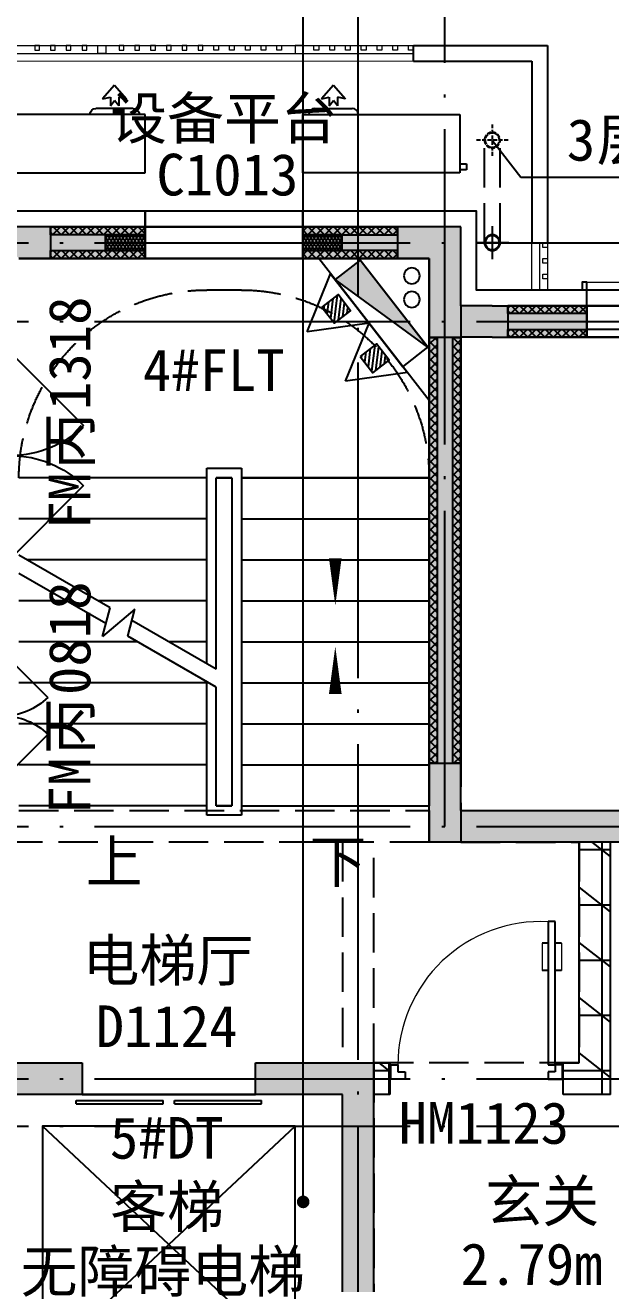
# Model space of a CAD drawing. Extents: x -46233 to 84150, y 109350 to 390860.
# Drawn here: x 38242 to 41954, y 232800 to 240779 of the extents above; entities that cross this region are included whole.
import ezdxf

# ---------------------------------------------------------------- set-up
doc = ezdxf.new("R2010")
doc.units = 0
doc.header["$LTSCALE"] = 1000
doc.header["$MEASUREMENT"] = 0
for name, pattern in [('125-核心筒-标准层$0$DASH', [0.35, 0.25, -0.1]), ('3#-轴线$1$DOTE', [2.42, 2, -0.2, 0.02, -0.2]), ('__DASH', [0.35, 0.25, -0.1]), ('DASH', [0.35, 0.25, -0.1])]:
    doc.linetypes.add(name, pattern=pattern)
doc.layers.get('Defpoints').update_dxf_attribs({"color": 4, "linetype": 'DASH'})
for name, color, linetype in [('$6$A-ANNO-TEXT', 7, 'Continuous'), ('125-J-MC$0$A-DOOR', 51, 'Continuous'), ('125-J-MC$0$A-FLOR-HRAL', 71, 'Continuous'), ('125-J-MC$0$A-WALL-CONC', 9, 'Continuous'), ('125-J-MC$0$A-WALL-INSL', 241, 'Continuous'), ('125-MC编号-奇反$0$A-ANNO-TEXT', 255, 'Continuous'), ('125-墙体$0$125-墙体$0$A-COLU-CONC-HATC', 204, 'Continuous'), ('125-墙体$0$125-墙体$0$A-DOOR', 51, 'Continuous'), ('125-墙体$0$125-墙体$0$A-WALL-CONC', 9, 'Continuous'), ('125-墙体$0$A-WALL-BLOK', 131, 'Continuous'), ('125-文字-标反$0$A-ANNO-TEXT', 7, 'Continuous'), ('125-核心筒-标准层$0$A-COLU-CONC-HATC', 204, 'Continuous'), ('125-核心筒-标准层$0$A-DOOR', 51, 'Continuous'), ('125-核心筒-标准层$0$A-FLOR-EVTR', 51, 'Continuous'), ('125-核心筒-标准层$0$A-FLOR-STRS', 51, 'Continuous'), ('125-核心筒-标准层$0$A-WALL-BLOK', 131, 'Continuous'), ('125-核心筒-标准层$0$A-WALL-CONC', 9, 'Continuous'), ('125-核心筒-标准层$0$A-WALL-INSL', 241, 'Continuous'), ('125-核心筒-标准层$0$EQUIP_消防', 7, 'Continuous'), ('125-核心筒-标准层$0$P-FIRE-FH', 1, 'Continuous'), ('125-核心筒-标准层$0$造甲村-建筑200户型底图$0$A-FURN', 8, 'Continuous'), ('3#-轴线$1$A-ANNO-DOTE', 10, '3#-轴线$1$DOTE'), ('3#楼J层线脚$0$A-00-HX-113-wall-01Y$0$HRAL', 31, 'Continuous'), ('A-ANNO-NOTE', 3, 'Continuous'), ('A-ANNO-TEXT', 255, 'Continuous'), ('A-DRAN-SYMB', 243, 'Continuous'), ('A-WALL-INSL', 241, 'Continuous'), ('S-ANNO-TEXT', 7, 'Continuous'), ('S-PC-FQ', 4, 'Continuous'), ('S-PC-FQ-WYQ', 4, 'Continuous'), ('公区-MC编号-标反$0$A-ANNO-TEXT', 255, 'Continuous'), ('公区-文字-标反$0$A-ANNO-SYMB', 3, 'Continuous'), ('公区-文字-标反$0$A-ANNO-TEXT', 7, 'Continuous')]:
    doc.layers.add(name, color=color, linetype=linetype)
for name, color, linetype, lineweight in [('125-核心筒-标准层$0$A-00-15-4#-PM-TF$0$00-装饰-剖', 241, 'Continuous', 5), ('125-核心筒-标准层$0$A-00-15-4#-PM-TF$0$00-装饰-看', 46, 'Continuous', 5), ('3#楼J层线脚$0$A-00-15-4#-PM-TF$0$00-装饰-看', 46, 'Continuous', 5)]:
    doc.layers.add(name, color=color, linetype=linetype, lineweight=lineweight)
doc.styles.add('125-MC编号-奇反$0$Standard', font='')
doc.styles.add('125-文字-标反$0$Standard', font='')
doc.styles.add('_TCH_DIM', font='')
doc.styles.get("Standard").update_dxf_attribs({"font": ''})
doc.styles.add('公区-MC编号-标反$0$Standard', font='')
doc.styles.add('公区-文字-标反$0$_TCH_DIM', font='')
doc.styles.add('公区-文字-标反$0$Standard', font='')
doc.styles.get('125-MC编号-奇反$0$Standard').set_extended_font_data('SimSun')
doc.styles.get('125-文字-标反$0$Standard').set_extended_font_data('SimSun')
doc.styles.get('_TCH_DIM').set_extended_font_data('SimSun')
doc.styles.get('Standard').set_extended_font_data('SimSun')
doc.styles.get('公区-MC编号-标反$0$Standard').set_extended_font_data('SimSun')
doc.styles.get('公区-文字-标反$0$_TCH_DIM').set_extended_font_data('SimSun')
doc.styles.get('公区-文字-标反$0$Standard').set_extended_font_data('SimSun')
pattern_1 = [(0, (0, 0), (0, 350), []), (37.875, (400, 0), (-169.615, 218.077), []), (90, (400, 0), (-450, 3e-14), [])]
pattern_2 = [(225, (-539005.19, -689764.16), (26.9407684, -26.9407684), []), (315, (-539005.19, -689764.16), (26.9407684, 26.9407684), [])]
pattern_3 = [(225, (-539005.19, -689914.16), (26.9407684, -26.9407684), []), (315, (-539005.19, -689914.16), (26.9407684, 26.9407684), [])]
pattern_4 = [(269.9942905, (222230.131, 2933005.307), (10.823449013, -18.751078648), [12.5, -25]), (29.9942905, (222230.131, 2933005.307), (10.82718595, 18.748921125), [12.5, -25]), (329.9942905, (222230.131, 2933005.307), (21.650634963, -0.002157522), [-25, 12.5])]

# ---------------------------------------------------------------- blocks, each defined once
blk = doc.blocks.new('125-核心筒-标准层$0$A$C524E5E6F')
at = {"layer": '125-核心筒-标准层$0$A-FLOR-EVTR'}
for points in [[(0, 0), (2200, 0), (2200, -2100), (0, -2100)], [(300, -200), (1900, -200), (1900, -1700), (300, -1700)], [(650, -1950), (1550, -1950), (1550, -1800), (650, -1800)]]:
    blk.add_lwpolyline(points, close=True, dxfattribs=at)
for points in [[(300, -1700), (1900, -200)], [(1900, -1700), (300, -200)]]:
    blk.add_lwpolyline(points, dxfattribs=at)
blk = doc.blocks.new('125-核心筒-标准层$0$2-4#标准层核心筒$0$$TwtSys$00000434')
for p, q in [((-0.5, 0.5), (-0.5, -0.5)), ((-0.5, -0.5), (0.5, 0.5)), ((0.5, 0.5), (-0.5, 0.5)), ((0.5, -0.5), (0.5, 0.5)), ((-0.5, -0.5), (0.5, -0.5))]:
    blk.add_line(p, q)
blk.add_solid([(0.5, -0.5), (0.5, 0.5), (-0.5, -0.5)])
blk = doc.blocks.new('125-核心筒-标准层$0$DDDA$C0A4D4CDB')
at = {"color": 0}
for p, q in [((193.3, 556.5), (117.4, 469)), ((117.4, 469), (166.5, 480.6)), ((166.5, 480.6), (166.5, 426.2)), ((193.3, 556.5), (269.2, 469)), ((220.1, 480.6), (220.1, 426.2)), ((269.2, 469), (220.1, 480.6)), ((75.1, 408.7), (311.5, 408.7)), ((166.5, 426.2), (193.3, 459.5)), ((220.1, 426.2), (193.3, 459.5)), ((0, 0), (0, 370)), ((0, 370), (995, 370)), ((995, 370), (995, 0)), ((995, 0), (0, 0)), ((995, 57.2), (1037.4, 57.2)), ((1037.4, 20.2), (995, 20.2)), ((1037.4, 57.2), (1037.4, 20.2))]:
    blk.add_line(p, q, dxfattribs=at)
for centre, start_param, end_param in [((75.1, 370), 0.785398, 2.356194), ((311.5, 370), 5.497787, 7.068583)]:
    blk.add_ellipse(centre, major_axis=(27.3, 27.3), ratio=1, start_param=start_param, end_param=end_param, dxfattribs=at)
blk = doc.blocks.new('125-核心筒-标准层$0$$DORLIB2D$00000127')
at = {"color": 0}
for points in [[(-0.5333, 0.7949), (-0.5333, 0.6904)], [(-0.0333, 0.7949), (-0.5333, 0.7949)], [(-0.0333, 0.7949), (-0.0333, 0.6904)], [(0.5333, 0.7949), (0.0333, 0.7949)], [(0.0333, 0.7949), (0.0333, 0.6904)], [(0.5333, 0.7949), (0.5333, 0.6904)], [(-0.0333, 0.6904), (-0.5333, 0.6904)], [(0.5333, 0.6904), (0.0333, 0.6904)], [(0.5, 0.5), (-0.5, 0.5)]]:
    blk.add_lwpolyline(points, dxfattribs=at)
blk = doc.blocks.new('125-核心筒-标准层$0$$DorLib2D$00000116')
at = {"color": 0}
for p, q in [((-0.5, 0), (-0.1464, 0.3536)), ((0.5, 0), (0.1464, 0.3536))]:
    blk.add_line(p, q, dxfattribs=at)
for centre, start, end in [((-0.5, 0), 0, 45), ((0.5, 0), 135, 180)]:
    blk.add_arc(centre, 0.5, start, end, dxfattribs=at)
blk = doc.blocks.new('125-核心筒-标准层$0$$TCHSYS$WIN2D')
for p, q in [((-0.5, 0.5), (0.5, 0.5)), ((-0.5, 0.5), (-0.5, -0.5)), ((0.5, 0.5), (0.5, -0.5)), ((0.5, 0.1667), (-0.5, 0.1667)), ((0.5, -0.1667), (-0.5, -0.1667)), ((-0.5, -0.5), (0.5, -0.5))]:
    blk.add_line(p, q)
blk = doc.blocks.new('125-核心筒-标准层$0$$ATTACHMENT$00000214')
h = blk.add_hatch()
h.set_pattern_fill('ANSI31', color=256, scale=200, style=0)
h.set_pattern_definition([(45, (-38543.802, -6842.639), (-17.67767, 17.67767), [])])
h.paths.add_polyline_path([(-64.9, 1.9), (64.9, 1.9), (64.9, -127.9), (-64.9, -127.9)])
for points in [[(0, 171.8), (-198.4, -171.8), (198.4, -171.8)], [(-64.9, 1.9), (64.9, 1.9), (64.9, -127.9), (-64.9, -127.9)]]:
    blk.add_lwpolyline(points, close=True)
blk = doc.blocks.new('125-核心筒-标准层')
at = {"layer": '125-核心筒-标准层$0$A-COLU-CONC-HATC'}
for points in [[(-1850, 7700), (-1650, 7500), (-998.9, 7500), (-998.9, 7700)], [(-1783.3, 7100), (-1650, 7100), (-1650, 7500), (-1850, 7700), (-1850, 7200)], [(-998.9, 7700), (-998.9, 7500), (-850, 7500), (-850, 7700)], [(150, 7700), (150, 7500), (950, 7500), (1150, 7700)], [(-2050, 7200), (-2050, 7000), (-1850, 7000), (-1783.3, 7100), (-1850, 7200)], [(-1850, 6634.3), (-1650, 6634.3), (-1650, 7100), (-1783.3, 7100), (-1850, 7000)], [(-1850, 4000), (-1650, 3800), (-1650, 6634.3), (-1850, 6634.3)], [(-1850, 4000), (-1850, 3800), (-1650, 3800)], [(-1300, -100), (-1100, 100), (-1100, 2200), (-1300, 2400)], [(-1100, 2200), (-550, 2200), (-550, 2400), (-1300, 2400)], [(1300, 2400), (550, 2400), (550, 2200), (1100, 2200)]]:
    blk.add_hatch(color=256, dxfattribs=at).paths.add_polyline_path(points)
for centre in [(-1540, 7390), (-1540, 7240)]:
    blk.add_circle(centre, 50)
at = {"layer": '125-核心筒-标准层$0$A-00-15-4#-PM-TF$0$00-装饰-剖'}
for points in [[(-1520, 8820), (-1520, 8850), (-1550, 8850), (-1550, 8820)], [(-1420, 8820), (-1420, 8850), (-1450, 8850), (-1450, 8820)], [(-1320, 8820), (-1320, 8850), (-1350, 8850), (-1350, 8820)], [(-1220, 8820), (-1220, 8850), (-1250, 8850), (-1250, 8820)], [(-1120, 8820), (-1120, 8850), (-1150, 8850), (-1150, 8820)], [(-1020, 8820), (-1020, 8850), (-1050, 8850), (-1050, 8820)], [(-920, 8820), (-920, 8850), (-950, 8850), (-950, 8820)], [(-850, 8850), (-800, 8850), (-800, 8800), (-850, 8800)], [(-685, 8820), (-685, 8850), (-715, 8850), (-715, 8820)], [(-585, 8820), (-585, 8850), (-615, 8850), (-615, 8820)], [(-485, 8820), (-485, 8850), (-515, 8850), (-515, 8820)], [(-385, 8820), (-385, 8850), (-415, 8850), (-415, 8820)], [(-285, 8820), (-285, 8850), (-315, 8850), (-315, 8820)], [(-215, 8820), (-215, 8850), (-185, 8850), (-185, 8820)], [(-115, 8820), (-115, 8850), (-85, 8850), (-85, 8820)], [(-15, 8820), (-15, 8850), (15, 8850), (15, 8820)], [(85, 8820), (85, 8850), (115, 8850), (115, 8820)], [(185, 8820), (185, 8850), (215, 8850), (215, 8820)], [(285, 8820), (285, 8850), (315, 8850), (315, 8820)], [(450, 8850), (400, 8850), (400, 8800), (450, 8800)], [(520, 8820), (520, 8850), (550, 8850), (550, 8820)], [(620, 8820), (620, 8850), (650, 8850), (650, 8820)], [(720, 8820), (720, 8850), (750, 8850), (750, 8820)], [(820, 8820), (820, 8850), (850, 8850), (850, 8820)], [(-2370, 7570), (-2370, 7600), (-2400, 7600), (-2400, 7570)], [(-2370, 7470), (-2370, 7500), (-2400, 7500), (-2400, 7470)], [(-2370, 7370), (-2370, 7400), (-2400, 7400), (-2400, 7370)]]:
    blk.add_lwpolyline(points, close=True, dxfattribs=at)
at = {"layer": '125-核心筒-标准层$0$A-00-15-4#-PM-TF$0$00-装饰-看', "color": 251}
for points in [[(1149.9, 8850), (-1550.1, 8850)], [(1149.9, 8800), (-1550.1, 8800)], [(-2300, 7300), (-2300, 8750), (2200, 8749.3), (2200, 7300)], [(-2400, 7600), (-2400, 7300)], [(-2350, 7600), (-2350, 7300)]]:
    blk.add_lwpolyline(points, dxfattribs=at)
at = {"layer": '125-核心筒-标准层$0$A-FLOR-STRS'}
for p, q in [((950, 7500), (-1650, 7500)), ((-1650, 7500), (-1650, 6110)), ((-240, 6170), (-460, 6170)), ((-460, 6170), (-460, 3970)), ((-240, 4931.5), (-240, 6170)), ((-1650, 6110), (-1650, 4030)), ((-460, 6110), (-1650, 6110)), ((-1650, 6110), (-460, 6110)), ((-400, 6110), (-400, 4030)), ((-300, 6110), (-400, 6110)), ((-400, 6110), (-400, 4030)), ((-400, 6110), (-300, 6110)), ((-300, 4896.9), (-300, 6110)), ((-300, 4896.9), (-300, 6110)), ((-240, 6110), (950, 6110)), ((-240, 6110), (950, 6110)), ((-460, 5850), (-1650, 5850)), ((-240, 5850), (950, 5850)), ((-460, 5590), (-1650, 5590)), ((-240, 5590), (900.5, 5590)), ((372.1, 5284.9), (950, 5618.6)), ((398.9, 5184.9), (950, 5503.1)), ((-460, 5330), (-1650, 5330)), ((-240, 5330), (450.2, 5330)), ((260.6, 5105.1), (214.4, 5277.4)), ((214.4, 5277.4), (420.5, 5104.5)), ((420.5, 5104.5), (372.1, 5284.9)), ((650.2, 5330), (950, 5330)), ((-300, 4896.9), (233.8, 5205.1)), ((-460, 5070), (-1650, 5070)), ((-300, 4781.4), (260.6, 5105.1)), ((-240, 5070), (-0.2, 5070)), ((199.8, 5070), (950, 5070)), ((-460, 4810), (-1650, 4810)), ((-240, 3970), (-240, 4816.1)), ((-240, 4810), (950, 4810)), ((-300, 4030), (-300, 4781.4)), ((-300, 4030), (-300, 4781.4)), ((-460, 4550), (-1650, 4550)), ((-240, 4550), (950, 4550)), ((-460, 4290), (-1650, 4290)), ((-240, 4290), (950, 4290)), ((-460, 4030), (-1650, 4030)), ((-400, 4030), (-300, 4030)), ((-300, 4030), (-400, 4030)), ((-240, 4030), (950, 4030)), ((-460, 3970), (-240, 3970))]:
    blk.add_line(p, q, dxfattribs=at)
at = {"layer": '125-核心筒-标准层$0$A-FLOR-STRS', "linetype": '125-核心筒-标准层$0$DASH'}
blk.add_lwpolyline([(-1650, 6110, -0.414214), (-460, 7300), (-240, 7300, -0.414214), (950, 6110)], format="xyb", dxfattribs=at)
at = {"layer": '125-核心筒-标准层$0$A-WALL-BLOK'}
for p, q in [((-1550, 8850), (-2400, 8850)), ((-2400, 8850), (-2400, 7600)), ((-1550, 8750), (-1550, 8850)), ((-1550, 8750), (-2300, 8750)), ((-2300, 8750), (-2300, 7600)), ((-2300, 7600), (-2400, 7600)), ((-1650, 6925.8), (-1203.4, 7500)), ((-1650, 6600), (-950, 7500))]:
    blk.add_line(p, q, dxfattribs=at)
at = {"layer": '125-核心筒-标准层$0$A-WALL-CONC'}
for p, q in [((-1850, 7700), (-998.9, 7700)), ((-1850, 7200), (-1850, 7700)), ((-998.9, 7700), (-850, 7700)), ((-850, 7500), (-850, 7700)), ((150, 7700), (1150, 7700)), ((150, 7500), (150, 7700)), ((-1650, 7500), (-998.9, 7500)), ((-1650, 7100), (-1650, 7500)), ((-998.9, 7500), (-850, 7500)), ((150, 7500), (950, 7500)), ((-2050, 7200), (-1850, 7200)), ((-1650, 6634.3), (-1650, 7100)), ((-2050, 7000), (-1850, 7000)), ((-1850, 6634.3), (-1850, 7000)), ((-1850, 4000), (-1850, 6634.3)), ((-1650, 3800), (-1650, 6634.3)), ((-1850, 4000), (-1850, 4000)), ((-1850, 3800), (-1650, 3800)), ((-1300, -100), (-1300, 2400)), ((-550, 2400), (-1300, 2400)), ((-550, 2200), (-550, 2400)), ((1300, 2400), (550, 2400)), ((550, 2400), (550, 2200)), ((-1100, 100), (-1100, 2200)), ((-1100, 2200), (-550, 2200)), ((550, 2200), (1100, 2200))]:
    blk.add_line(p, q, dxfattribs=at)
at = {"layer": '125-核心筒-标准层$0$A-WALL-INSL'}
for p, q in [((-850, 7800), (-850, 7700)), ((150, 7800), (150, 7700))]:
    blk.add_line(p, q, dxfattribs=at)
for points in [[(-2400, 7300), (-1950, 7300), (-1950, 7800), (-850, 7800), (-850, 7700)], [(150, 7700), (150, 7800), (1250, 7800), (1250, 7300), (1850, 7300)]]:
    blk.add_lwpolyline(points, dxfattribs=at)
at = {"layer": 'Defpoints'}
for points in [[(-1650, 3800), (1650, 3800), (1650, 4000), (-1650, 4000)], [(-1300, 3800), (-1100, 3800), (-1100, 2400), (-1300, 2400)]]:
    blk.add_lwpolyline(points, close=True, dxfattribs=at)
blk.add_blockref('125-核心筒-标准层$0$A$C524E5E6F', (-1100, 2200))
at = {"layer": '125-核心筒-标准层$0$A-DOOR', "xscale": 1000, "yscale": -300, "zscale": 300}
blk.add_blockref('125-核心筒-标准层$0$$TCHSYS$WIN2D', (-350, 7650), dxfattribs=at)
at = {"layer": '125-核心筒-标准层$0$A-DOOR'}
for name, p, xscale, yscale, zscale, rotation in [('125-核心筒-标准层$0$$DorLib2D$00000116', (1000, 6250), 1300, 1300, 100, 90), ('125-核心筒-标准层$0$$DorLib2D$00000116', (1050, 4600), 800, 800, 200, 90), ('125-核心筒-标准层$0$$DORLIB2D$00000127', (0, 2300), -1100, 200, 200, 180)]:
    blk.add_blockref(name, p, dxfattribs=dict(at, xscale=xscale, yscale=yscale, zscale=zscale, rotation=rotation))
at = {"layer": '125-核心筒-标准层$0$EQUIP_消防', "linetype": 'ByBlock', "rotation": 232.1250163566028}
for p in [(-1011.4, 7141.2), (-1255, 6828)]:
    blk.add_blockref('125-核心筒-标准层$0$$ATTACHMENT$00000214', p, dxfattribs=at)
at = {"layer": '125-核心筒-标准层$0$P-FIRE-FH', "extrusion": (0, 0, -1), "xscale": 699.9999999999999, "yscale": 199.9999999999998, "zscale": -699.9999999999999, "rotation": 127.8749836433972}
blk.add_blockref('125-核心筒-标准层$0$2-4#标准层核心筒$0$$TwtSys$00000434', (1347.8, 7151.5), dxfattribs=at)
at = {"layer": '125-核心筒-标准层$0$造甲村-建筑200户型底图$0$A-FURN', "ltscale": 0.1, "extrusion": (0, 0, -1), "zscale": -1}
blk.add_blockref('125-核心筒-标准层$0$DDDA$C0A4D4CDB', (850, 8042), dxfattribs=at)
at = {"layer": '125-核心筒-标准层$0$造甲村-建筑200户型底图$0$A-FURN', "ltscale": 0.1, "extrusion": (0, 0, -1), "xscale": -1, "zscale": -1}
blk.add_blockref('125-核心筒-标准层$0$DDDA$C0A4D4CDB', (-150, 8042), dxfattribs=at)
blk = doc.blocks.new('125-墙体$0$125-墙体$0$$DorLib2D$00000009')
for p, q in [((0.4129, 0.9053), (0.4129, 0.0807)), ((0.4541, 0.9053), (0.4129, 0.9053)), ((0.4541, 0.0807), (0.4541, 0.9053)), ((0.4129, 0.7822), (0.378, 0.7822)), ((0.489, 0.7822), (0.4541, 0.7822)), ((0.4129, 0.6235), (0.378, 0.6235)), ((0.489, 0.6235), (0.4541, 0.6235)), ((-0.4941, 0.0807), (-0.4529, 0.0807)), ((-0.4941, -0.0018), (-0.4941, 0.0807)), ((-0.4529, 0.0807), (-0.4529, 0.0395)), ((0.4129, 0.0807), (0.4541, 0.0807)), ((0.4953, 0.0807), (0.4541, 0.0807)), ((0.4541, 0.0807), (0.4541, 0.0395)), ((0.4953, -0.0018), (0.4953, 0.0807)), ((-0.4529, 0.0395), (-0.4117, 0.0395)), ((-0.4117, 0.0395), (-0.4117, -0.0018)), ((0.4541, 0.0395), (0.4129, 0.0395)), ((0.4129, 0.0395), (0.4129, -0.0018)), ((-0.4941, -0.0018), (-0.4941, -0.0018)), ((-0.4117, -0.0018), (-0.4941, -0.0018)), ((0.4129, -0.0018), (0.4953, -0.0018)), ((0.4953, -0.0018), (0.4953, -0.0018))]:
    blk.add_line(p, q)
at = {"lineweight": 13}
for p, q in [((0.378, 0.7822), (0.378, 0.6235)), ((0.489, 0.7822), (0.489, 0.6235))]:
    blk.add_line(p, q, dxfattribs=at)
blk.add_arc((0.3716, 0.0817), 0.8246, 87.13397, 180.07167, dxfattribs=at)
blk = doc.blocks.new('125-墙体')
at = {"layer": '125-墙体$0$125-墙体$0$A-COLU-CONC-HATC'}
for points in [[(8400, -100), (8400, 100), (7800, 100), (7800, -100)], [(8600, -3100), (6950, -3100), (6950, -3300), (8600, -3300)]]:
    blk.add_hatch(color=256, dxfattribs=at).paths.add_polyline_path(points)
h = blk.add_hatch(dxfattribs=at)
h.set_pattern_fill('空心砖', color=256, scale=100, style=0)
h.set_pattern_definition(pattern_1)
h.paths.add_polyline_path([(7650, -4900), (7850, -4700), (7850, -3300), (7650, -3300)])
h = blk.add_hatch(dxfattribs=at)
h.set_pattern_fill('空心砖', color=256, scale=100, style=0)
h.set_pattern_definition(pattern_1)
h.paths.add_polyline_path([(7650, -4900), (7950, -4900), (7950, -4700), (7850, -4700)])
h = blk.add_hatch(dxfattribs=at)
h.set_pattern_fill('空心砖', color=256, scale=100, style=0)
h.set_pattern_definition(pattern_1)
h.paths.add_polyline_path([(9150, -4700), (9050, -4700), (9050, -4900), (9150, -4900)])
at = {"layer": '125-墙体$0$125-墙体$0$A-WALL-CONC'}
for p, q in [((8400, 100), (7800, 100)), ((8400, -100), (7800, -100)), ((8600, -3100), (6950, -3100)), ((6950, -3300), (8600, -3300))]:
    blk.add_line(p, q, dxfattribs=at)
at = {"layer": '125-墙体$0$A-WALL-BLOK'}
for p, q in [((7650, -4900), (7650, -3300)), ((7650, -3300), (7850, -3300)), ((7850, -4700), (7850, -3300)), ((7950, -4700), (7850, -4700)), ((7950, -4900), (7950, -4700)), ((9150, -4700), (9050, -4700)), ((9050, -4700), (9050, -4900)), ((9150, -4900), (9150, -4700)), ((7650, -4900), (7950, -4900)), ((9050, -4900), (9150, -4900))]:
    blk.add_line(p, q, dxfattribs=at)
at = {"layer": 'Defpoints'}
blk.add_lwpolyline([(8600, 100), (8600, -3300), (7850, -3300), (7850, -4700), (9150, -4700), (9150, -7200), (10350, -7200), (10350, -11200)], dxfattribs=at)
at = {"layer": '125-墙体$0$125-墙体$0$A-DOOR', "xscale": 1100, "yscale": -1100, "zscale": 200, "rotation": 180}
blk.add_blockref('125-墙体$0$125-墙体$0$$DorLib2D$00000009', (8500, -4800), dxfattribs=at)
blk = doc.blocks.new('125-文字-标反')
at = {"layer": '125-文字-标反$0$A-ANNO-TEXT', "style": '125-文字-标反$0$Standard'}
blk.add_text('玄关', height=264.35, dxfattribs=at).set_placement((2005.8, 1393.1))
at = {"layer": 'Defpoints', "style": '125-文字-标反$0$Standard'}
blk.add_text('2.79m', height=264.35, dxfattribs=at).set_placement((1849.7, 993.1))
blk = doc.blocks.new('公区-文字-标反')
at = {"layer": '公区-文字-标反$0$A-ANNO-SYMB'}
for points in [[(-355, 4000, 0, 0, 0), (-355, 6480, 0, 0, 0), (1055, 6480, 0, 0, 0), (1055, 5300, 0, 80, 0), (1055, 5600, 0, 0, 0)], [(1055, 4000, 0, 0, 0), (1055, 5040, 0, 80, 0), (1055, 4740, 0, 0, 0)]]:
    blk.add_lwpolyline(points, format="xyseb", dxfattribs=at)
at = {"layer": '公区-文字-标反$0$A-ANNO-TEXT', "style": '公区-文字-标反$0$Standard'}
for s, p in [('设备平台', (-371.6, 8256.9)), ('电梯厅', (-547, 2918.5)), ('客梯', (-371.7, 1357.2)), ('无障碍电梯', (-938.8, 947.3))]:
    blk.add_text(s, height=264.35, dxfattribs=at).set_placement(p)
at = {"layer": '公区-文字-标反$0$A-ANNO-TEXT', "color": 7, "style": '公区-文字-标反$0$_TCH_DIM'}
for s, p in [('上', (-527, 3545)), ('下', (891.8, 3545))]:
    blk.add_text(s, height=264.3, dxfattribs=at).set_placement(p)
at = {"layer": '公区-文字-标反$0$A-ANNO-TEXT', "color": 6, "style": '公区-文字-标反$0$Standard'}
blk.add_text('D1124', height=264.35, dxfattribs=at).set_placement((-463.6, 2500.4))
blk = doc.blocks.new('3#-标准层')
at = {"xscale": -1}
for name, p in [('125-核心筒-标准层', (31350, -7100)), ('125-墙体', (41800, 0))]:
    blk.add_blockref(name, p, dxfattribs=at)
for name in ['公区-文字-标反', '125-文字-标反']:
    blk.add_blockref(name, (31350, -7100))
blk = doc.blocks.new('125-J-MC$0$$TCHSYS$WIN2D')
for p, q in [((-0.5, 0.5), (0.5, 0.5)), ((-0.5, 0.5), (-0.5, -0.5)), ((0.5, 0.5), (0.5, -0.5)), ((0.5, 0.1667), (-0.5, 0.1667)), ((0.5, -0.1667), (-0.5, -0.1667)), ((-0.5, -0.5), (0.5, -0.5))]:
    blk.add_line(p, q)
blk = doc.blocks.new('125-J-MC')
at = {"layer": '125-J-MC$0$A-FLOR-HRAL'}
blk.add_lwpolyline([(6300, -50), (7800, -50), (7800, -100), (6300, -100)], close=True, dxfattribs=at)
at = {"layer": '125-J-MC$0$A-WALL-CONC'}
blk.add_line((7800, 100), (7800, -100), dxfattribs=at)
at = {"layer": '125-J-MC$0$A-WALL-INSL'}
blk.add_lwpolyline([(7800, 100), (7800, 200), (8050, 200)], dxfattribs=at)
at = {"layer": '125-J-MC$0$A-DOOR', "xscale": -1500.000000000437, "yscale": 300, "zscale": 300, "rotation": 180}
blk.add_blockref('125-J-MC$0$$TCHSYS$WIN2D', (7050, 50), dxfattribs=at)
blk = doc.blocks.new('3#-轴线')
at = {"layer": '3#-轴线$1$A-ANNO-DOTE'}
for points in [[(32550, -7100), (32550, 5500)], [(33100, -3200), (33100, 5500)], [(-3000, 500), (45757.3, 500)], [(-3000, 0), (45757.3, 0)], [(-3000, -3200), (45757.3, -3200)], [(-3000, -4800), (45757.3, -4800)], [(-3000, -5100), (45757.3, -5100)]]:
    blk.add_lwpolyline(points, dxfattribs=at)
blk = doc.blocks.new('公区-MC编号-标反')
at = {"layer": '公区-MC编号-标反$0$A-ANNO-TEXT', "color": 2, "style": '公区-MC编号-标反$0$Standard'}
blk.add_text('C1013', height=264.35, dxfattribs=at).set_placement((-78.2, 7899.4))
for s, height, p in [('1318', 264.35, (-497.1, 6539.4)), ('丙', 264.3, (-497.1, 6161.4)), ('FM', 264.35, (-497.1, 5783.3)), ('0818', 264.35, (-497.1, 4732.9)), ('丙', 264.3, (-497.1, 4354.8)), ('FM', 264.35, (-497.1, 3976.8))]:
    blk.add_text(s, height=height, rotation=90, dxfattribs=at).set_placement(p)
blk = doc.blocks.new('125-MC编号-奇反')
at = {"layer": '125-MC编号-奇反$0$A-ANNO-TEXT', "color": 2, "style": '125-MC编号-奇反$0$Standard'}
blk.add_text('HM1123', height=264.35, dxfattribs=at).set_placement((1457.5, 1887.5))
blk = doc.blocks.new('3#楼J层线脚')
at = {"layer": '3#楼J层线脚$0$A-00-15-4#-PM-TF$0$00-装饰-看', "color": 251}
blk.add_lwpolyline([(-2650, 7350), (-4150, 7350)], dxfattribs=at)
at = {"layer": '3#楼J层线脚$0$A-00-HX-113-wall-01Y$0$HRAL'}
blk.add_lwpolyline([(-2650, 7300), (-2650, 7350), (-2620, 7350), (-2620, 7300)], dxfattribs=at)
blk = doc.blocks.new('GTRGTR')
at = {"layer": '$6$A-ANNO-TEXT', "color": 1}
for s, p in [('4#FLT', (31185.2, -439.4)), ('5#DT', (30976.8, -5306.7))]:
    blk.add_text(s, height=264.35, dxfattribs=at).set_placement(p)
blk = doc.blocks.new('A$C53EF3948')
at = {"layer": 'S-PC-FQ'}
h = blk.add_hatch(dxfattribs=at)
h.set_pattern_fill('HONEY', color=8, scale=100, angle=-90.00571)
h.set_pattern_definition(pattern_4)
h.paths.add_polyline_path([(31299.5, 450), (31299.5, 350), (31049.5, 350), (31049.5, 450)])
h = blk.add_hatch(dxfattribs=at)
h.set_pattern_fill('HONEY', color=8, scale=100, angle=-90.00571)
h.set_pattern_definition(pattern_4)
h.paths.add_polyline_path([(32299.5, 450), (32299.5, 350), (32549.5, 350), (32549.5, 450)])
at = {"layer": 'S-PC-FQ-WYQ'}
h = blk.add_hatch(dxfattribs=at)
h.set_pattern_fill('ANSI37', color=8, scale=12, angle=180)
h.set_pattern_definition(pattern_2)
h.paths.add_polyline_path([(30699.3, 450), (30699.3, 500), (31299.5, 500), (31299.5, 450)])
h = blk.add_hatch(dxfattribs=at)
h.set_pattern_fill('ANSI37', color=8, scale=12, angle=180)
h.set_pattern_definition(pattern_2)
h.paths.add_polyline_path([(32899.3, 500), (32899.3, 450), (32299.5, 450), (32299.5, 500)])
h = blk.add_hatch(dxfattribs=at)
h.set_pattern_fill('ANSI37', color=8, scale=12, angle=180)
h.set_pattern_definition(pattern_3)
h.paths.add_polyline_path([(30699.3, 300), (30699.3, 350), (31299.5, 350), (31299.5, 300)])
h = blk.add_hatch(dxfattribs=at)
h.set_pattern_fill('ANSI37', color=8, scale=12, angle=180)
h.set_pattern_definition(pattern_3)
h.paths.add_polyline_path([(32899.3, 350), (32899.3, 300), (32299.5, 300), (32299.5, 350)])
h = blk.add_hatch(dxfattribs=at)
h.set_pattern_fill('ANSI37', color=8, scale=12, angle=180)
h.set_pattern_definition([(225, (-541705.15, -690264.174), (26.9407684, -26.9407684), []), (315, (-541705.15, -690264.174), (26.9407684, 26.9407684), [])])
h.paths.add_polyline_path([(33599.3, -50), (33599.3, 0), (34099.3, 0), (34099.3, -50)])
h = blk.add_hatch(dxfattribs=at)
h.set_pattern_fill('ANSI37', color=8, scale=12, angle=180)
h.set_pattern_definition([(225, (-541705.15, -690414.174), (26.9407684, -26.9407684), []), (315, (-541705.15, -690414.174), (26.9407684, 26.9407684), [])])
h.paths.add_polyline_path([(33599.3, -200), (33599.3, -150), (34099.3, -150), (34099.3, -200)])
h = blk.add_hatch(dxfattribs=at)
h.set_pattern_fill('ANSI37', color=8, scale=12, angle=90)
h.set_pattern_definition([(135, (-877356, 678789.693), (-26.9407684, -26.9407684), []), (225, (-877356, 678789.693), (26.9407684, -26.9407684), [])])
h.paths.add_polyline_path([(33149.7, -2900.2), (33099.7, -2900.2), (33100, -200.2), (33150, -200.2)])
h = blk.add_hatch(dxfattribs=at)
h.set_pattern_fill('ANSI37', color=8, scale=12, angle=90)
h.set_pattern_definition([(135, (-877506, 678789.693), (-26.9407684, -26.9407684), []), (225, (-877506, 678789.693), (26.9407684, -26.9407684), [])])
h.paths.add_polyline_path([(33299.7, -2900.2), (33249.7, -2900.2), (33250, -200.2), (33300, -200.2)])
at = {"layer": 'S-PC-FQ', "color": 8}
for points in [[(31299.5, 450), (31299.5, 350), (31049.5, 350), (31049.5, 450)], [(32299.5, 450), (32299.5, 350), (32549.5, 350), (32549.5, 450)]]:
    blk.add_lwpolyline(points, close=True, dxfattribs=at)
at = {"layer": 'S-PC-FQ-WYQ', "color": 8}
for points in [[(30699.3, 450), (30699.3, 500), (31299.5, 500), (31299.5, 450)], [(31299.5, 300), (31299.5, 500), (30699.3, 500), (30699.3, 300)], [(32299.5, 500), (31299.5, 500), (31299.5, 300), (32299.5, 300)], [(32899.3, 450), (32899.3, 500), (32299.5, 500), (32299.5, 450)], [(32299.5, 300), (32299.5, 500), (32899.3, 500), (32899.3, 300)], [(30699.3, 300), (30699.3, 350), (31299.5, 350), (31299.5, 300)], [(32899.3, 300), (32899.3, 350), (32299.5, 350), (32299.5, 300)], [(33599.3, -50), (33599.3, 0), (34099.3, 0), (34099.3, -50)], [(34099.3, -200), (34099.3, 0), (33599.3, 0), (33599.3, -200)], [(35599.3, 0), (34099.3, 0), (34099.3, -200), (35599.3, -200)], [(33599.3, -200), (33599.3, -150), (34099.3, -150), (34099.3, -200)], [(33300, -200.2), (33100, -200.2), (33099.7, -2900.2), (33299.7, -2900.2)], [(33149.7, -2900.2), (33099.7, -2900.2), (33100, -200.2), (33150, -200.2)], [(33299.7, -2900.2), (33249.7, -2900.2), (33250, -200.2), (33300, -200.2)]]:
    blk.add_lwpolyline(points, close=True, dxfattribs=at)
blk = doc.blocks.new('雨水管')
at = {"layer": 'A-DRAN-SYMB'}
for p, q in [((100, 105), (100, -105)), ((-5, 0), (205, 0))]:
    blk.add_line(p, q, dxfattribs=at)
for radius in [50, 45]:
    blk.add_circle((100, 0), radius, dxfattribs=at)
blk = doc.blocks.new('YHHYTG')
blk.add_blockref('雨水管', (-2150, 7600))
blk = doc.blocks.new('vgfrtvgf')
at = {"layer": 'A-WALL-INSL'}
blk.add_blockref('YHHYTG', (0, 0), dxfattribs=at)
blk = doc.blocks.new('VGTRBGF')
at = {"layer": 'A-DRAN-SYMB', "linetype": 'DASH', "ltscale": 0.1}
for p, q in [((0, 100), (0, -100)), ((-100, 0), (100, 0))]:
    blk.add_line(p, q, dxfattribs=at)
for radius in [50, 45]:
    blk.add_circle((0, 0), radius, dxfattribs=at)
blk = doc.blocks.new('HYTHBGYT')
at = {"layer": 'A-WALL-INSL', "color": 2, "linetype": '__DASH'}
for points in [[(-50, 0), (-50, 650)], [(50, 0), (50, 650)]]:
    blk.add_lwpolyline(points, dxfattribs=at)
blk.add_blockref('VGTRBGF', (0, 650))

msp = doc.modelspace()

# ---------------------------------------------------------------- linework, layer by layer
at = {"layer": 'A-ANNO-NOTE', "color": 1}
msp.add_line((40004.2, 233319.4), (40004.2, 241736.6), dxfattribs=at)
at = {"layer": 'A-ANNO-NOTE'}
for p, q in [((41202.7, 240050), (41382.8, 239815)), ((41382.8, 239815), (44961.4, 239815))]:
    msp.add_line(p, q, dxfattribs=at)
at = {"layer": 'A-ANNO-NOTE', "color": 1, "const_width": 40}
msp.add_lwpolyline([(40004.2, 233299.4, 1), (40004.2, 233339.4, 1)], format="xyb", close=True, dxfattribs=at)

# ---------------------------------------------------------------- block references
for name, p in [('3#-轴线', (7802.7, 238900)), ('3#-标准层', (7802.7, 238900)), ('公区-MC编号-标反', (39152.7, 231800)), ('125-MC编号-奇反', (39152.7, 231800)), ('GTRGTR', (7802.7, 238900))]:
    msp.add_blockref(name, p)
at = {"xscale": -1}
for name, p in [('3#楼J层线脚', (39152.7, 231800)), ('vgfrtvgf', (39152.7, 231800)), ('HYTHBGYT', (41202.7, 239400)), ('125-J-MC', (49602.7, 238900))]:
    msp.add_blockref(name, p, dxfattribs=at)
at = {"layer": 'S-ANNO-TEXT'}
msp.add_blockref('A$C53EF3948', (7702.7, 239000.1), dxfattribs=at)

# ---------------------------------------------------------------- texts
at = {"layer": 'A-ANNO-TEXT', "color": 7, "style": '_TCH_DIM'}
for s, height, p in [('3', 264.3, (41675.3, 239920)), ('层板下转至此为止', 264.35, (41864.4, 239920))]:
    msp.add_text(s, height=height, dxfattribs=at).set_placement(p)

doc.saveas('drawing.dxf')
